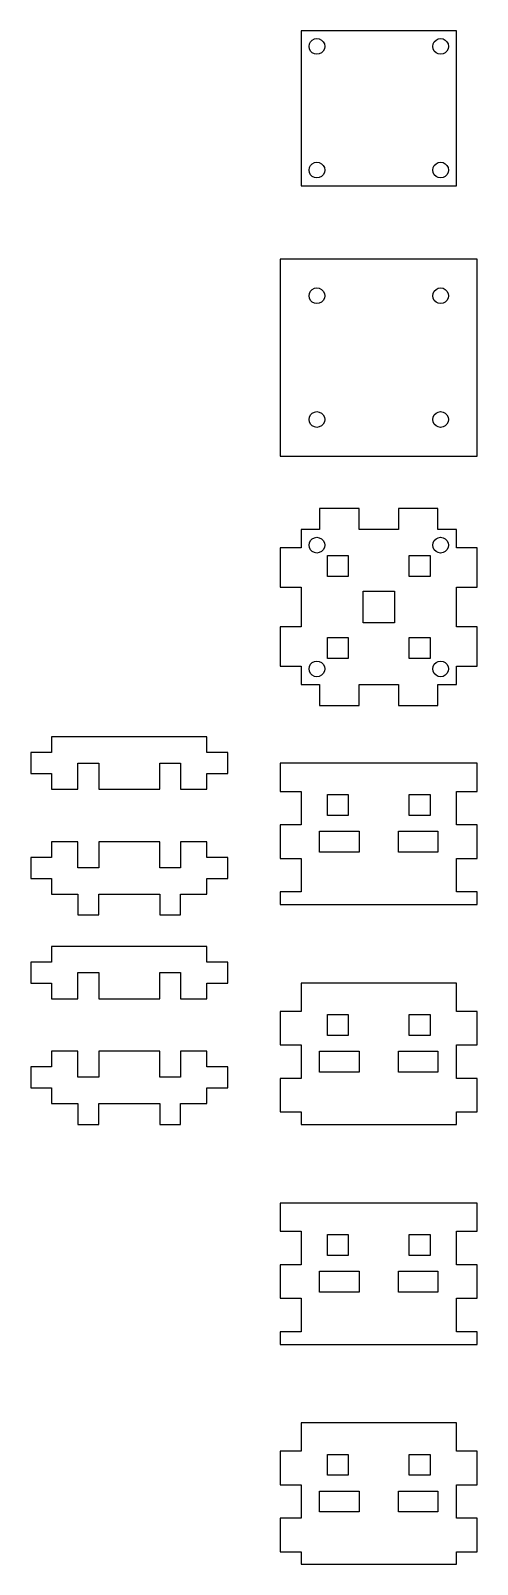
# Model space of a CAD drawing. Header units: metres. Extents: x -48 to 38, y -164 to 129.
import ezdxf

# ---------------------------------------------------------------- set-up
doc = ezdxf.new("R2010")
doc.units = ezdxf.units.M

msp = doc.modelspace()

# ---------------------------------------------------------------- linework, layer by layer
for p, q in [((33.625, 128.875), (4, 128.875)), ((4, 128.875), (4, 99.25)), ((33.625, 99.25), (33.625, 128.875)), ((5.5, 125.875), (5.57341, 126.339)), ((5.57341, 126.339), (5.78647, 126.757)), ((5.78647, 126.757), (6.11832, 127.089)), ((6.11832, 127.089), (6.53647, 127.302)), ((6.53647, 127.302), (7, 127.375)), ((7, 127.375), (7.46352, 127.302)), ((7.46352, 127.302), (7.88167, 127.089)), ((7.88167, 127.089), (8.21352, 126.757)), ((8.21352, 126.757), (8.42657, 126.339)), ((8.42657, 126.339), (8.5, 125.875)), ((29.125, 125.875), (29.1984, 126.339)), ((29.1984, 126.339), (29.4115, 126.757)), ((29.4115, 126.757), (29.7433, 127.089)), ((29.7433, 127.089), (30.1615, 127.302)), ((30.1615, 127.302), (30.625, 127.375)), ((30.625, 127.375), (31.0885, 127.302)), ((31.0885, 127.302), (31.5067, 127.089)), ((31.5067, 127.089), (31.8385, 126.757)), ((31.8385, 126.757), (32.0516, 126.339)), ((32.0516, 126.339), (32.125, 125.875)), ((5.57341, 125.411), (5.5, 125.875)), ((5.78647, 124.993), (5.57341, 125.411)), ((6.11832, 124.661), (5.78647, 124.993)), ((6.53647, 124.448), (6.11832, 124.661)), ((7, 124.375), (6.53647, 124.448)), ((7.46352, 124.448), (7, 124.375)), ((7.88167, 124.661), (7.46352, 124.448)), ((8.21352, 124.993), (7.88167, 124.661)), ((8.42657, 125.411), (8.21352, 124.993)), ((8.5, 125.875), (8.42657, 125.411)), ((29.1984, 125.411), (29.125, 125.875)), ((29.4115, 124.993), (29.1984, 125.411)), ((29.7433, 124.661), (29.4115, 124.993)), ((30.1615, 124.448), (29.7433, 124.661)), ((30.625, 124.375), (30.1615, 124.448)), ((31.0885, 124.448), (30.625, 124.375)), ((31.5067, 124.661), (31.0885, 124.448)), ((31.8385, 124.993), (31.5067, 124.661)), ((32.0516, 125.411), (31.8385, 124.993)), ((32.125, 125.875), (32.0516, 125.411)), ((5.5, 102.25), (5.57341, 102.714)), ((5.57341, 102.714), (5.78647, 103.132)), ((5.78647, 103.132), (6.11832, 103.464)), ((6.11832, 103.464), (6.53647, 103.677)), ((6.53647, 103.677), (7, 103.75)), ((7, 103.75), (7.46352, 103.677)), ((7.46352, 103.677), (7.88167, 103.464)), ((7.88167, 103.464), (8.21352, 103.132)), ((8.21352, 103.132), (8.42657, 102.714)), ((8.42657, 102.714), (8.5, 102.25)), ((29.125, 102.25), (29.1984, 102.714)), ((29.1984, 102.714), (29.4115, 103.132)), ((29.4115, 103.132), (29.7433, 103.464)), ((29.7433, 103.464), (30.1615, 103.677)), ((30.1615, 103.677), (30.625, 103.75)), ((30.625, 103.75), (31.0885, 103.677)), ((31.0885, 103.677), (31.5067, 103.464)), ((31.5067, 103.464), (31.8385, 103.132)), ((31.8385, 103.132), (32.0516, 102.714)), ((32.0516, 102.714), (32.125, 102.25)), ((5.57341, 101.786), (5.5, 102.25)), ((5.78647, 101.368), (5.57341, 101.786)), ((6.11832, 101.036), (5.78647, 101.368)), ((6.53647, 100.823), (6.11832, 101.036)), ((7, 100.75), (6.53647, 100.823)), ((7.46352, 100.823), (7, 100.75)), ((7.88167, 101.036), (7.46352, 100.823)), ((8.21352, 101.368), (7.88167, 101.036)), ((8.42657, 101.786), (8.21352, 101.368)), ((8.5, 102.25), (8.42657, 101.786)), ((29.1984, 101.786), (29.125, 102.25)), ((29.4115, 101.368), (29.1984, 101.786)), ((29.7433, 101.036), (29.4115, 101.368)), ((30.1615, 100.823), (29.7433, 101.036)), ((30.625, 100.75), (30.1615, 100.823)), ((31.0885, 100.823), (30.625, 100.75)), ((31.5067, 101.036), (31.0885, 100.823)), ((31.8385, 101.368), (31.5067, 101.036)), ((32.0516, 101.786), (31.8385, 101.368)), ((32.125, 102.25), (32.0516, 101.786)), ((4, 99.25), (33.625, 99.25)), ((37.625, 85.25), (0, 85.25)), ((0, 85.25), (0, 47.625)), ((37.625, 47.625), (37.625, 85.25)), ((5.57341, 78.7135), (5.78647, 79.1317)), ((5.78647, 79.1317), (6.11832, 79.4635)), ((6.11832, 79.4635), (6.53647, 79.6766)), ((6.53647, 79.6766), (7, 79.75)), ((7, 79.75), (7.46352, 79.6766)), ((7.46352, 79.6766), (7.88167, 79.4635)), ((7.88167, 79.4635), (8.21352, 79.1317)), ((8.21352, 79.1317), (8.42657, 78.7135)), ((29.1984, 78.7135), (29.4115, 79.1317)), ((29.4115, 79.1317), (29.7433, 79.4635)), ((29.7433, 79.4635), (30.1615, 79.6766)), ((30.1615, 79.6766), (30.625, 79.75)), ((30.625, 79.75), (31.0885, 79.6766)), ((31.0885, 79.6766), (31.5067, 79.4635)), ((31.5067, 79.4635), (31.8385, 79.1317)), ((31.8385, 79.1317), (32.0516, 78.7135)), ((5.5, 78.25), (5.57341, 78.7135)), ((5.57341, 77.7865), (5.5, 78.25)), ((5.78647, 77.3683), (5.57341, 77.7865)), ((6.11832, 77.0365), (5.78647, 77.3683)), ((6.53647, 76.8234), (6.11832, 77.0365)), ((7, 76.75), (6.53647, 76.8234)), ((7.46352, 76.8234), (7, 76.75)), ((7.88167, 77.0365), (7.46352, 76.8234)), ((8.21352, 77.3683), (7.88167, 77.0365)), ((8.42657, 77.7865), (8.21352, 77.3683)), ((8.42657, 78.7135), (8.5, 78.25)), ((8.5, 78.25), (8.42657, 77.7865)), ((29.125, 78.25), (29.1984, 78.7135)), ((29.1984, 77.7865), (29.125, 78.25)), ((29.4115, 77.3683), (29.1984, 77.7865)), ((29.7433, 77.0365), (29.4115, 77.3683)), ((30.1615, 76.8234), (29.7433, 77.0365)), ((30.625, 76.75), (30.1615, 76.8234)), ((31.0885, 76.8234), (30.625, 76.75)), ((31.5067, 77.0365), (31.0885, 76.8234)), ((31.8385, 77.3683), (31.5067, 77.0365)), ((32.0516, 77.7865), (31.8385, 77.3683)), ((32.0516, 78.7135), (32.125, 78.25)), ((32.125, 78.25), (32.0516, 77.7865)), ((5.78647, 55.5067), (6.11832, 55.8385)), ((6.11832, 55.8385), (6.53647, 56.0516)), ((6.53647, 56.0516), (7, 56.125)), ((7, 56.125), (7.46352, 56.0516)), ((7.46352, 56.0516), (7.88167, 55.8385)), ((7.88167, 55.8385), (8.21352, 55.5067)), ((29.4115, 55.5067), (29.7433, 55.8385)), ((29.7433, 55.8385), (30.1615, 56.0516)), ((30.1615, 56.0516), (30.625, 56.125)), ((30.625, 56.125), (31.0885, 56.0516)), ((31.0885, 56.0516), (31.5067, 55.8385)), ((31.5067, 55.8385), (31.8385, 55.5067)), ((5.5, 54.625), (5.57341, 55.0885)), ((5.57341, 54.1615), (5.5, 54.625)), ((5.57341, 55.0885), (5.78647, 55.5067)), ((5.78647, 53.7433), (5.57341, 54.1615)), ((6.11832, 53.4115), (5.78647, 53.7433)), ((6.53647, 53.1984), (6.11832, 53.4115)), ((7, 53.125), (6.53647, 53.1984)), ((7.46352, 53.1984), (7, 53.125)), ((7.88167, 53.4115), (7.46352, 53.1984)), ((8.21352, 53.7433), (7.88167, 53.4115)), ((8.21352, 55.5067), (8.42657, 55.0885)), ((8.42657, 54.1615), (8.21352, 53.7433)), ((8.42657, 55.0885), (8.5, 54.625)), ((8.5, 54.625), (8.42657, 54.1615)), ((29.125, 54.625), (29.1984, 55.0885)), ((29.1984, 54.1615), (29.125, 54.625)), ((29.1984, 55.0885), (29.4115, 55.5067)), ((29.4115, 53.7433), (29.1984, 54.1615)), ((29.7433, 53.4115), (29.4115, 53.7433)), ((30.1615, 53.1984), (29.7433, 53.4115)), ((30.625, 53.125), (30.1615, 53.1984)), ((31.0885, 53.1984), (30.625, 53.125)), ((31.5067, 53.4115), (31.0885, 53.1984)), ((31.8385, 53.7433), (31.5067, 53.4115)), ((31.8385, 55.5067), (32.0516, 55.0885)), ((32.0516, 54.1615), (31.8385, 53.7433)), ((32.0516, 55.0885), (32.125, 54.625)), ((32.125, 54.625), (32.0516, 54.1615)), ((0, 47.625), (37.625, 47.625)), ((15.05, 37.625), (7.52499, 37.625)), ((7.52499, 37.625), (7.52499, 33.625)), ((15.05, 33.625), (15.05, 37.625)), ((30.1, 37.625), (22.575, 37.625)), ((22.575, 37.625), (22.575, 33.625)), ((30.1, 33.625), (30.1, 37.625)), ((7.52499, 33.625), (4, 33.625)), ((4, 33.625), (4, 30.1)), ((22.575, 33.625), (15.05, 33.625)), ((33.625, 33.625), (30.1, 33.625)), ((33.625, 30.1), (33.625, 33.625)), ((4, 30.1), (0, 30.1)), ((0, 30.1), (0, 22.575)), ((5.5, 30.625), (5.57341, 31.0885)), ((5.57341, 30.1615), (5.5, 30.625)), ((5.57341, 31.0885), (5.78647, 31.5067)), ((5.78647, 29.7433), (5.57341, 30.1615)), ((5.78647, 31.5067), (6.11832, 31.8385)), ((6.11832, 29.4115), (5.78647, 29.7433)), ((6.11832, 31.8385), (6.53647, 32.0516)), ((6.53647, 29.1984), (6.11832, 29.4115)), ((6.53647, 32.0516), (7, 32.125)), ((7, 32.125), (7.46352, 32.0516)), ((7.46352, 32.0516), (7.88167, 31.8385)), ((7.88167, 29.4115), (7.46352, 29.1984)), ((7.88167, 31.8385), (8.21352, 31.5067)), ((8.21352, 29.7433), (7.88167, 29.4115)), ((8.21352, 31.5067), (8.42657, 31.0885)), ((8.42657, 30.1615), (8.21352, 29.7433)), ((8.42657, 31.0885), (8.5, 30.625)), ((8.5, 30.625), (8.42657, 30.1615)), ((29.125, 30.625), (29.1984, 31.0885)), ((29.1984, 30.1615), (29.125, 30.625)), ((29.1984, 31.0885), (29.4115, 31.5067)), ((29.4115, 29.7433), (29.1984, 30.1615)), ((29.4115, 31.5067), (29.7433, 31.8385)), ((29.7433, 29.4115), (29.4115, 29.7433)), ((29.7433, 31.8385), (30.1615, 32.0516)), ((30.1615, 29.1984), (29.7433, 29.4115)), ((30.1615, 32.0516), (30.625, 32.125)), ((30.625, 32.125), (31.0885, 32.0516)), ((31.0885, 32.0516), (31.5067, 31.8385)), ((31.5067, 29.4115), (31.0885, 29.1984)), ((31.5067, 31.8385), (31.8385, 31.5067)), ((31.8385, 29.7433), (31.5067, 29.4115)), ((31.8385, 31.5067), (32.0516, 31.0885)), ((32.0516, 30.1615), (31.8385, 29.7433)), ((32.0516, 31.0885), (32.125, 30.625)), ((32.125, 30.625), (32.0516, 30.1615)), ((37.625, 30.1), (33.625, 30.1)), ((37.625, 22.575), (37.625, 30.1)), ((7, 29.125), (6.53647, 29.1984)), ((7.46352, 29.1984), (7, 29.125)), ((9, 24.625), (9, 28.625)), ((9, 28.625), (13, 28.625)), ((13, 28.625), (13, 24.625)), ((24.625, 24.625), (24.625, 28.625)), ((24.625, 28.625), (28.625, 28.625)), ((28.625, 28.625), (28.625, 24.625)), ((30.625, 29.125), (30.1615, 29.1984)), ((31.0885, 29.1984), (30.625, 29.125)), ((13, 24.625), (9, 24.625)), ((28.625, 24.625), (24.625, 24.625)), ((0, 22.575), (4, 22.575)), ((4, 22.575), (4, 15.05)), ((15.8125, 15.8125), (15.8125, 21.8125)), ((15.8125, 21.8125), (21.8125, 21.8125)), ((21.8125, 21.8125), (21.8125, 15.8125)), ((33.625, 15.05), (33.625, 22.575)), ((33.625, 22.575), (37.625, 22.575)), ((4, 15.05), (0, 15.05)), ((0, 15.05), (0, 7.52499)), ((21.8125, 15.8125), (15.8125, 15.8125)), ((37.625, 15.05), (33.625, 15.05)), ((37.625, 7.52499), (37.625, 15.05)), ((9, 9), (9, 13)), ((9, 13), (13, 13)), ((13, 13), (13, 9)), ((24.625, 9), (24.625, 13)), ((24.625, 13), (28.625, 13)), ((28.625, 13), (28.625, 9)), ((13, 9), (9, 9)), ((28.625, 9), (24.625, 9)), ((0, 7.52499), (4, 7.52499)), ((4, 7.52499), (4, 4)), ((5.5, 7), (5.57341, 7.46352)), ((5.57341, 6.53647), (5.5, 7)), ((5.57341, 7.46352), (5.78647, 7.88167)), ((5.78647, 6.11832), (5.57341, 6.53647)), ((5.78647, 7.88167), (6.11832, 8.21352)), ((6.11832, 5.78647), (5.78647, 6.11832)), ((6.11832, 8.21352), (6.53647, 8.42657)), ((6.53647, 8.42657), (7, 8.5)), ((7, 8.5), (7.46352, 8.42657)), ((7.46352, 8.42657), (7.88167, 8.21352)), ((7.88167, 8.21352), (8.21352, 7.88167)), ((8.21352, 6.11832), (7.88167, 5.78647)), ((8.21352, 7.88167), (8.42657, 7.46352)), ((8.42657, 6.53647), (8.21352, 6.11832)), ((8.42657, 7.46352), (8.5, 7)), ((8.5, 7), (8.42657, 6.53647)), ((29.125, 7), (29.1984, 7.46352)), ((29.1984, 6.53647), (29.125, 7)), ((29.1984, 7.46352), (29.4115, 7.88167)), ((29.4115, 6.11832), (29.1984, 6.53647)), ((29.4115, 7.88167), (29.7433, 8.21352)), ((29.7433, 5.78647), (29.4115, 6.11832)), ((29.7433, 8.21352), (30.1615, 8.42657)), ((30.1615, 8.42657), (30.625, 8.5)), ((30.625, 8.5), (31.0885, 8.42657)), ((31.0885, 8.42657), (31.5067, 8.21352)), ((31.5067, 8.21352), (31.8385, 7.88167)), ((31.8385, 6.11832), (31.5067, 5.78647)), ((31.8385, 7.88167), (32.0516, 7.46352)), ((32.0516, 6.53647), (31.8385, 6.11832)), ((32.0516, 7.46352), (32.125, 7)), ((32.125, 7), (32.0516, 6.53647)), ((33.625, 4), (33.625, 7.52499)), ((33.625, 7.52499), (37.625, 7.52499)), ((4, 4), (7.52499, 4)), ((6.53647, 5.57341), (6.11832, 5.78647)), ((7, 5.5), (6.53647, 5.57341)), ((7.46352, 5.57341), (7, 5.5)), ((7.88167, 5.78647), (7.46352, 5.57341)), ((7.52499, 4), (7.52499, 0)), ((15.05, 4), (22.575, 4)), ((15.05, 0), (15.05, 4)), ((22.575, 4), (22.575, 0)), ((30.1615, 5.57341), (29.7433, 5.78647)), ((30.1, 0), (30.1, 4)), ((30.1, 4), (33.625, 4)), ((30.625, 5.5), (30.1615, 5.57341)), ((31.0885, 5.57341), (30.625, 5.5)), ((31.5067, 5.78647), (31.0885, 5.57341)), ((7.52499, 0), (15.05, 0)), ((22.575, 0), (30.1, 0)), ((-14, -6), (-43.625, -6)), ((-43.625, -6), (-43.625, -9)), ((-14, -9), (-14, -6)), ((-43.625, -9), (-47.625, -9)), ((-47.625, -9), (-47.625, -13)), ((-38.625, -11), (-34.625, -11)), ((-38.625, -16), (-38.625, -11)), ((-34.625, -11), (-34.625, -16)), ((-23, -16), (-23, -11)), ((-23, -11), (-19, -11)), ((-19, -11), (-19, -16)), ((-10, -9), (-14, -9)), ((-10, -13), (-10, -9)), ((37.625, -11), (0, -11)), ((0, -11), (0, -16.4)), ((37.625, -16.4), (37.625, -11)), ((-47.625, -13), (-43.625, -13)), ((-43.625, -13), (-43.625, -16)), ((-14, -16), (-14, -13)), ((-14, -13), (-10, -13)), ((-43.625, -16), (-38.625, -16)), ((-34.625, -16), (-23, -16)), ((-19, -16), (-14, -16)), ((0, -16.4), (4, -16.4)), ((4, -16.4), (4, -22.8)), ((9, -21), (9, -17)), ((9, -17), (13, -17)), ((13, -17), (13, -21)), ((24.625, -21), (24.625, -17)), ((24.625, -17), (28.625, -17)), ((28.625, -17), (28.625, -21)), ((33.625, -22.8), (33.625, -16.4)), ((33.625, -16.4), (37.625, -16.4)), ((4, -22.8), (0, -22.8)), ((0, -22.8), (0, -29.2)), ((13, -21), (9, -21)), ((28.625, -21), (24.625, -21)), ((37.625, -22.8), (33.625, -22.8)), ((37.625, -29.2), (37.625, -22.8)), ((-38.625, -26), (-43.625, -26)), ((-43.625, -26), (-43.625, -29)), ((-38.625, -31), (-38.625, -26)), ((-23, -26), (-34.625, -26)), ((-34.625, -26), (-34.625, -31)), ((-23, -31), (-23, -26)), ((-14, -26), (-19, -26)), ((-19, -26), (-19, -31)), ((-14, -29), (-14, -26)), ((7.52499, -28), (7.52499, -24)), ((7.52499, -24), (15.05, -24)), ((15.05, -24), (15.05, -28)), ((22.575, -28), (22.575, -24)), ((22.575, -24), (30.1, -24)), ((30.1, -24), (30.1, -28)), ((-43.625, -29), (-47.625, -29)), ((-47.625, -29), (-47.625, -33)), ((-10, -29), (-14, -29)), ((-10, -33), (-10, -29)), ((0, -29.2), (4, -29.2)), ((4, -29.2), (4, -35.6)), ((15.05, -28), (7.52499, -28)), ((30.1, -28), (22.575, -28)), ((33.625, -35.6), (33.625, -29.2)), ((33.625, -29.2), (37.625, -29.2)), ((-34.625, -31), (-38.625, -31)), ((-19, -31), (-23, -31)), ((-47.625, -33), (-43.625, -33)), ((-43.625, -33), (-43.625, -36)), ((-14, -36), (-14, -33)), ((-14, -33), (-10, -33)), ((-43.625, -36), (-38.625, -36)), ((-38.625, -36), (-38.625, -40)), ((-34.625, -36), (-23, -36)), ((-34.625, -40), (-34.625, -36)), ((-23, -36), (-23, -40)), ((-19, -40), (-19, -36)), ((-19, -36), (-14, -36)), ((4, -35.6), (0, -35.6)), ((0, -35.6), (0, -38)), ((0, -38), (37.625, -38)), ((37.625, -35.6), (33.625, -35.6)), ((37.625, -38), (37.625, -35.6)), ((-38.625, -40), (-34.625, -40)), ((-23, -40), (-19, -40)), ((-14, -46), (-43.625, -46)), ((-43.625, -46), (-43.625, -49)), ((-14, -49), (-14, -46)), ((-43.625, -49), (-47.625, -49)), ((-47.625, -49), (-47.625, -53)), ((-10, -49), (-14, -49)), ((-10, -53), (-10, -49)), ((-38.625, -51), (-34.625, -51)), ((-38.625, -56), (-38.625, -51)), ((-34.625, -51), (-34.625, -56)), ((-23, -56), (-23, -51)), ((-23, -51), (-19, -51)), ((-19, -51), (-19, -56)), ((-47.625, -53), (-43.625, -53)), ((-43.625, -53), (-43.625, -56)), ((-14, -56), (-14, -53)), ((-14, -53), (-10, -53)), ((33.625, -53), (4, -53)), ((4, -53), (4, -58.4)), ((33.625, -58.4), (33.625, -53)), ((-43.625, -56), (-38.625, -56)), ((-34.625, -56), (-23, -56)), ((-19, -56), (-14, -56)), ((4, -58.4), (0, -58.4)), ((0, -58.4), (0, -64.8)), ((37.625, -58.4), (33.625, -58.4)), ((37.625, -64.8), (37.625, -58.4)), ((9, -63), (9, -59)), ((9, -59), (13, -59)), ((13, -59), (13, -63)), ((24.625, -63), (24.625, -59)), ((24.625, -59), (28.625, -59)), ((28.625, -59), (28.625, -63)), ((13, -63), (9, -63)), ((28.625, -63), (24.625, -63)), ((-38.625, -66), (-43.625, -66)), ((-43.625, -66), (-43.625, -69)), ((-38.625, -71), (-38.625, -66)), ((-23, -66), (-34.625, -66)), ((-34.625, -66), (-34.625, -71)), ((-23, -71), (-23, -66)), ((-14, -66), (-19, -66)), ((-19, -66), (-19, -71)), ((-14, -69), (-14, -66)), ((0, -64.8), (4, -64.8)), ((4, -64.8), (4, -71.2)), ((7.52499, -70), (7.52499, -66)), ((7.52499, -66), (15.05, -66)), ((15.05, -66), (15.05, -70)), ((22.575, -70), (22.575, -66)), ((22.575, -66), (30.1, -66)), ((30.1, -66), (30.1, -70)), ((33.625, -71.2), (33.625, -64.8)), ((33.625, -64.8), (37.625, -64.8)), ((-43.625, -69), (-47.625, -69)), ((-47.625, -69), (-47.625, -73)), ((-10, -69), (-14, -69)), ((-10, -73), (-10, -69)), ((15.05, -70), (7.52499, -70)), ((30.1, -70), (22.575, -70)), ((-47.625, -73), (-43.625, -73)), ((-43.625, -73), (-43.625, -76)), ((-34.625, -71), (-38.625, -71)), ((-19, -71), (-23, -71)), ((-14, -76), (-14, -73)), ((-14, -73), (-10, -73)), ((4, -71.2), (0, -71.2)), ((0, -71.2), (0, -77.6)), ((37.625, -71.2), (33.625, -71.2)), ((37.625, -77.6), (37.625, -71.2)), ((-43.625, -76), (-38.625, -76)), ((-38.625, -76), (-38.625, -80)), ((-34.625, -76), (-23, -76)), ((-34.625, -80), (-34.625, -76)), ((-23, -76), (-23, -80)), ((-19, -80), (-19, -76)), ((-19, -76), (-14, -76)), ((0, -77.6), (4, -77.6)), ((4, -77.6), (4, -80)), ((33.625, -77.6), (37.625, -77.6)), ((33.625, -80), (33.625, -77.6)), ((-38.625, -80), (-34.625, -80)), ((-23, -80), (-19, -80)), ((4, -80), (33.625, -80)), ((37.625, -95), (0, -95)), ((0, -95), (0, -100.4)), ((37.625, -100.4), (37.625, -95)), ((0, -100.4), (4, -100.4)), ((4, -100.4), (4, -106.8)), ((9, -105), (9, -101)), ((9, -101), (13, -101)), ((13, -101), (13, -105)), ((24.625, -105), (24.625, -101)), ((24.625, -101), (28.625, -101)), ((28.625, -101), (28.625, -105)), ((33.625, -106.8), (33.625, -100.4)), ((33.625, -100.4), (37.625, -100.4)), ((13, -105), (9, -105)), ((28.625, -105), (24.625, -105)), ((4, -106.8), (0, -106.8)), ((0, -106.8), (0, -113.2)), ((7.52499, -112), (7.52499, -108)), ((7.52499, -108), (15.05, -108)), ((15.05, -108), (15.05, -112)), ((22.575, -112), (22.575, -108)), ((22.575, -108), (30.1, -108)), ((30.1, -108), (30.1, -112)), ((37.625, -106.8), (33.625, -106.8)), ((37.625, -113.2), (37.625, -106.8)), ((0, -113.2), (4, -113.2)), ((4, -113.2), (4, -119.6)), ((15.05, -112), (7.52499, -112)), ((30.1, -112), (22.575, -112)), ((33.625, -119.6), (33.625, -113.2)), ((33.625, -113.2), (37.625, -113.2)), ((4, -119.6), (0, -119.6)), ((0, -119.6), (0, -122)), ((37.625, -119.6), (33.625, -119.6)), ((37.625, -122), (37.625, -119.6)), ((0, -122), (37.625, -122)), ((33.625, -137), (4, -137)), ((4, -137), (4, -142.4)), ((33.625, -142.4), (33.625, -137)), ((4, -142.4), (0, -142.4)), ((0, -142.4), (0, -148.8)), ((9, -147), (9, -143)), ((9, -143), (13, -143)), ((13, -143), (13, -147)), ((24.625, -147), (24.625, -143)), ((24.625, -143), (28.625, -143)), ((28.625, -143), (28.625, -147)), ((37.625, -142.4), (33.625, -142.4)), ((37.625, -148.8), (37.625, -142.4)), ((0, -148.8), (4, -148.8)), ((4, -148.8), (4, -155.2)), ((13, -147), (9, -147)), ((28.625, -147), (24.625, -147)), ((33.625, -155.2), (33.625, -148.8)), ((33.625, -148.8), (37.625, -148.8)), ((7.52499, -154), (7.52499, -150)), ((7.52499, -150), (15.05, -150)), ((15.05, -150), (15.05, -154)), ((22.575, -154), (22.575, -150)), ((22.575, -150), (30.1, -150)), ((30.1, -150), (30.1, -154)), ((4, -155.2), (0, -155.2)), ((0, -155.2), (0, -161.6)), ((15.05, -154), (7.52499, -154)), ((30.1, -154), (22.575, -154)), ((37.625, -155.2), (33.625, -155.2)), ((37.625, -161.6), (37.625, -155.2)), ((0, -161.6), (4, -161.6)), ((4, -161.6), (4, -164)), ((4, -164), (33.625, -164)), ((33.625, -161.6), (37.625, -161.6)), ((33.625, -164), (33.625, -161.6))]:
    msp.add_line(p, q)

doc.saveas('drawing.dxf')
